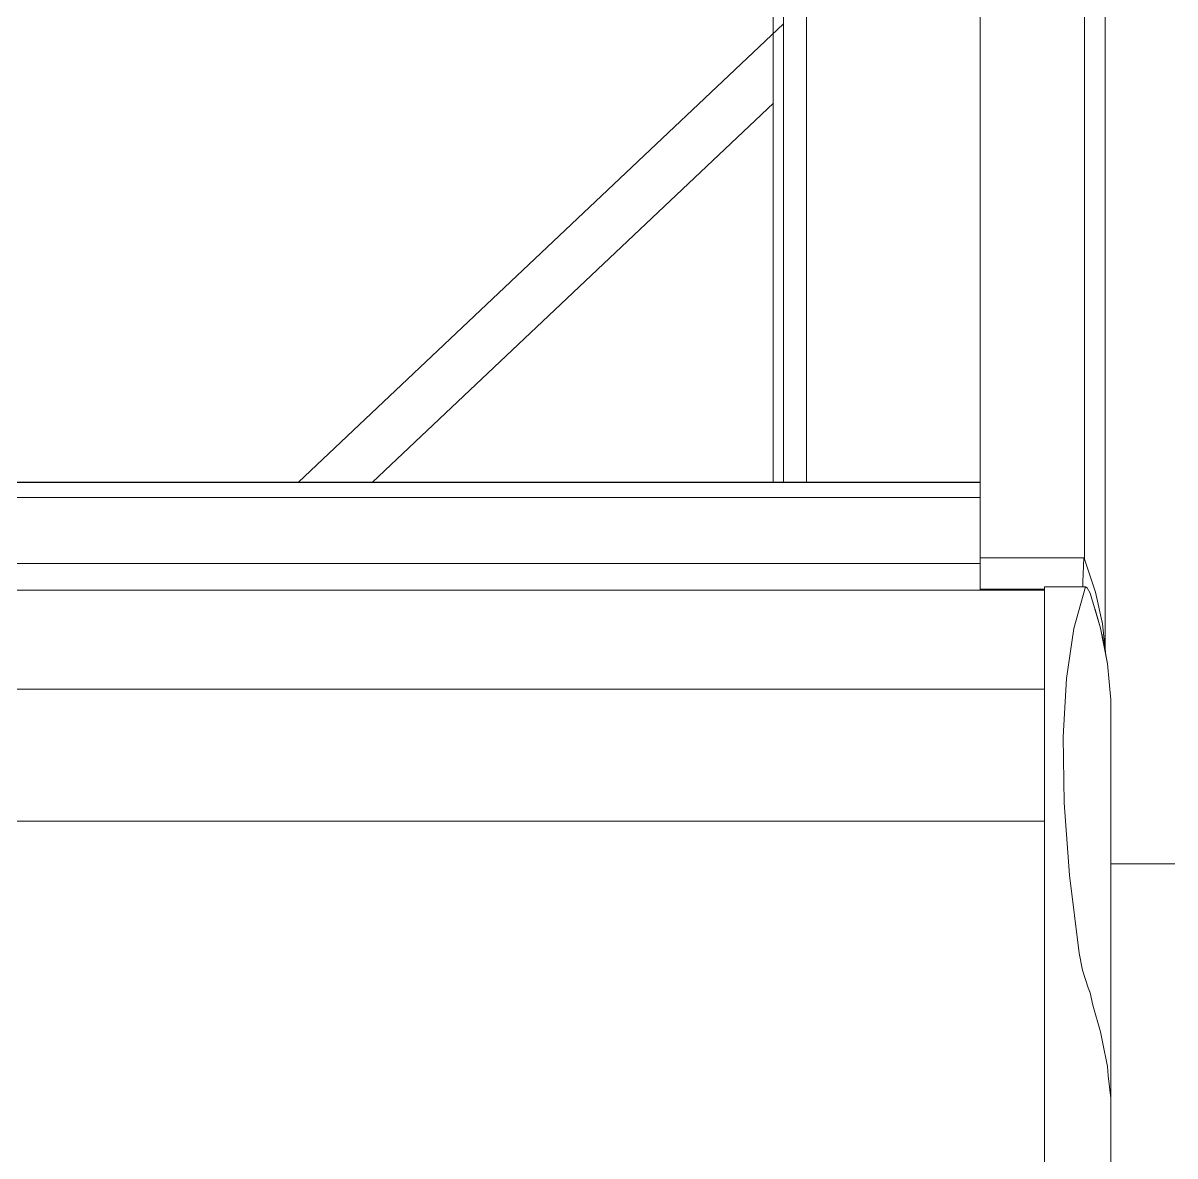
# Model space of a CAD drawing. Header units: metres. Extents: x -208 to 1512, y -277 to 123.
# Drawn here: x 16.6498 to 17.0942, y -2.9531 to -2.5162 of the extents above; entities that cross this region are included whole.
import ezdxf

# ---------------------------------------------------------------- set-up
doc = ezdxf.new("R2010")
doc.units = ezdxf.units.M
doc.header["$MEASUREMENT"] = 0
doc.linetypes.add('Wipeout_Contour', pattern=[1, 0, -1])
doc.layers.add('325 Dachfenster', color=7, linetype='Continuous')

# ---------------------------------------------------------------- blocks, each defined once
blk = doc.blocks.new('VELUX SlopeRoofBundle[16]_4')
at = {"color": 254, "linetype": 'Wipeout_Contour', "lineweight": 0, "ltscale": 138.232931}
blk.add_wipeout([(16.94325, -2.69331), (16.94375, -2.69331), (16.94375, -2.18936), (16.94325, -2.19021), (16.94325, -2.19134), (16.94335, -2.19134), (16.94335, -2.2132), (16.94325, -2.21347)], dxfattribs=at).dxf.layer = '325 Dachfenster'
at = {"color": 254, "linetype": 'Wipeout_Contour', "lineweight": 0, "ltscale": 175.679304}
blk.add_wipeout([(17.06735, -2.22338), (17.06735, -2.75824), (17.06755, -2.76012), (17.06755, -2.76014), (17.06815, -2.76329), (17.06945, -2.77719), (17.06945, -2.79316), (17.06948, -2.84047), (17.08185, -2.84047), (17.08185, -2.22338)], dxfattribs=at).dxf.layer = '325 Dachfenster'
at = {"color": 254, "linetype": 'Wipeout_Contour', "lineweight": 0, "ltscale": 68.637783}
blk.add_wipeout([(16.95205, -2.50968), (16.95205, -2.69331), (16.95395, -2.69331), (16.95395, -2.50919)], dxfattribs=at).dxf.layer = '325 Dachfenster'
at = {"color": 254, "linetype": 'Wipeout_Contour', "lineweight": 0, "ltscale": 68.684308}
blk.add_wipeout([(16.96395, -2.51562), (16.96395, -2.69331), (16.96475, -2.69331), (16.96475, -2.51591)], dxfattribs=at).dxf.layer = '325 Dachfenster'
at = {"color": 254, "linetype": 'Wipeout_Contour', "lineweight": 0, "ltscale": 69.339962}
blk.add_wipeout([(17.06949, -2.95558), (17.08185, -2.95558), (17.08185, -2.93345), (17.06949, -2.93345)], dxfattribs=at).dxf.layer = '325 Dachfenster'
at = {"color": 254, "linetype": 'Wipeout_Contour', "lineweight": 0, "ltscale": 68.521222}
blk.add_wipeout([(16.94375, -2.18936), (16.94375, -2.69331), (16.94655, -2.69331), (16.94655, -2.18823)], dxfattribs=at).dxf.layer = '325 Dachfenster'
at = {"color": 254, "linetype": 'Wipeout_Contour', "lineweight": 0, "ltscale": 68.68742}
blk.add_wipeout([(16.96475, -2.51591), (16.96475, -2.69331), (16.96555, -2.69331), (16.96555, -2.51569)], dxfattribs=at).dxf.layer = '325 Dachfenster'
at = {"color": 254, "linetype": 'Wipeout_Contour', "lineweight": 0, "ltscale": 87.069556}
blk.add_wipeout([(17.06948, -2.84047), (17.06949, -2.86684), (17.06949, -2.93345), (17.08185, -2.93345), (17.08185, -2.84047)], dxfattribs=at).dxf.layer = '325 Dachfenster'
at = {"color": 254, "linetype": 'Wipeout_Contour', "lineweight": 0, "ltscale": 69.268294}
blk.add_wipeout([(17.04385, -2.94434), (17.04385, -2.95311), (17.06948, -2.95311), (17.06947, -2.94434)], dxfattribs=at).dxf.layer = '325 Dachfenster'
at = {"color": 254, "linetype": 'Wipeout_Contour', "lineweight": 0, "ltscale": 134.722617}
blk.add_wipeout([(16.34045, -2.51658), (16.52759, -2.69331), (16.75611, -2.69331), (16.94325, -2.51658), (16.94325, -2.49183), (16.65773, -2.22217), (16.62598, -2.22217), (16.34045, -2.49183)], dxfattribs=at).dxf.layer = '325 Dachfenster'
at = {"color": 254, "linetype": 'Wipeout_Contour', "lineweight": 0, "ltscale": 171.012503}
blk.add_wipeout([(17.08185, -2.22338), (17.08185, -2.84047), (17.09423, -2.84047), (17.09425, -2.79316), (17.09425, -2.77719), (17.09555, -2.76329), (17.09615, -2.76014), (17.09615, -2.76012), (17.09635, -2.75824), (17.09635, -2.22338)], dxfattribs=at).dxf.layer = '325 Dachfenster'
at = {"color": 254, "linetype": 'Wipeout_Contour', "lineweight": 0, "ltscale": 68.682794}
blk.add_wipeout([(16.96265, -2.51046), (16.96265, -2.69331), (16.96395, -2.69331), (16.96395, -2.51562)], dxfattribs=at).dxf.layer = '325 Dachfenster'
at = {"color": 254, "linetype": 'Wipeout_Contour', "lineweight": 0, "ltscale": 86.211047}
blk.add_wipeout([(17.04385, -2.90906), (17.04385, -2.92221), (17.0685, -2.92221), (17.06815, -2.91864), (17.06624, -2.90906)], dxfattribs=at).dxf.layer = '325 Dachfenster'
at = {"color": 254, "linetype": 'Wipeout_Contour', "lineweight": 0, "ltscale": 69.388688}
blk.add_wipeout([(17.08185, -2.93345), (17.08185, -2.95558), (17.09422, -2.95558), (17.09422, -2.93345)], dxfattribs=at).dxf.layer = '325 Dachfenster'
at = {"color": 254, "linetype": 'Wipeout_Contour', "lineweight": 0, "ltscale": 67.647516}
blk.add_wipeout([(16.23985, -2.95926), (17.04385, -2.95926), (17.04385, -2.95177), (16.23985, -2.95177)], dxfattribs=at).dxf.layer = '325 Dachfenster'
at = {"color": 254, "linetype": 'Wipeout_Contour', "lineweight": 0, "ltscale": 68.654228}
blk.add_wipeout([(16.95395, -2.69331), (16.96055, -2.69331), (16.96055, -2.50919), (16.95395, -2.50919)], dxfattribs=at).dxf.layer = '325 Dachfenster'
at = {"color": 254, "linetype": 'Wipeout_Contour', "lineweight": 0, "ltscale": 68.695451}
blk.add_wipeout([(16.96555, -2.51569), (16.96555, -2.69331), (16.96755, -2.69331), (16.96755, -2.51053)], dxfattribs=at).dxf.layer = '325 Dachfenster'
at = {"color": 254, "linetype": 'Wipeout_Contour', "lineweight": 0, "ltscale": 50.857847}
blk.add_wipeout([(16.94325, -2.51658), (16.75611, -2.69331), (16.94325, -2.69331)], dxfattribs=at).dxf.layer = '325 Dachfenster'
at = {"color": 254, "linetype": 'Wipeout_Contour', "lineweight": 0, "ltscale": 86.158407}
blk.add_wipeout([(17.09423, -2.84047), (17.08185, -2.84047), (17.08185, -2.93345), (17.09422, -2.93345), (17.09422, -2.86684)], dxfattribs=at).dxf.layer = '325 Dachfenster'
at = {"color": 254, "linetype": 'Wipeout_Contour', "lineweight": 0, "ltscale": 86.27881}
blk.add_wipeout([(17.04385, -2.89492), (17.04385, -2.90906), (17.06624, -2.90906), (17.06555, -2.90528), (17.06257, -2.89492)], dxfattribs=at).dxf.layer = '325 Dachfenster'
at = {"color": 254, "linetype": 'Wipeout_Contour', "lineweight": 0, "ltscale": 68.543658}
blk.add_wipeout([(16.95205, -2.18898), (16.94965, -2.18816), (16.94965, -2.69331), (16.95205, -2.69331)], dxfattribs=at).dxf.layer = '325 Dachfenster'
at = {"color": 254, "linetype": 'Wipeout_Contour', "lineweight": 0, "ltscale": 68.672439}
blk.add_wipeout([(16.96055, -2.50919), (16.96055, -2.69331), (16.96265, -2.69331), (16.96265, -2.51046)], dxfattribs=at).dxf.layer = '325 Dachfenster'
at = {"color": 254, "linetype": 'Wipeout_Contour', "lineweight": 0, "ltscale": 68.699367}
blk.add_wipeout([(16.96755, -2.51053), (16.96755, -2.69331), (16.96935, -2.69331), (16.96935, -2.50947)], dxfattribs=at).dxf.layer = '325 Dachfenster'
at = {"color": 254, "linetype": 'Wipeout_Contour', "lineweight": 0, "ltscale": 86.856117}
blk.add_wipeout([(17.06555, -2.74963), (17.06555, -2.90528), (17.06624, -2.90906), (17.06815, -2.91864), (17.06815, -2.76329)], dxfattribs=at).dxf.layer = '325 Dachfenster'
at = {"color": 254, "linetype": 'Wipeout_Contour', "lineweight": 0, "ltscale": 86.148998}
blk.add_wipeout([(17.04385, -2.88834), (17.04385, -2.89492), (17.06257, -2.89492), (17.06145, -2.89025), (17.06069, -2.88834)], dxfattribs=at).dxf.layer = '325 Dachfenster'
at = {"color": 254, "linetype": 'Wipeout_Contour', "lineweight": 0, "ltscale": 68.532512}
blk.add_wipeout([(16.94655, -2.18823), (16.94655, -2.69331), (16.94965, -2.69331), (16.94965, -2.18816)], dxfattribs=at).dxf.layer = '325 Dachfenster'
at = {"color": 254, "linetype": 'Wipeout_Contour', "lineweight": 0, "ltscale": 68.737285}
blk.add_wipeout([(16.96935, -2.50947), (16.96935, -2.69331), (16.98695, -2.69331), (16.98695, -2.50891)], dxfattribs=at).dxf.layer = '325 Dachfenster'
at = {"color": 254, "linetype": 'Wipeout_Contour', "lineweight": 0, "ltscale": 138.767193}
blk.add_wipeout([(17.06945, -2.81162), (17.06945, -2.93084), (17.06947, -2.94434), (17.06948, -2.95311), (17.06949, -2.96046), (17.06949, -2.95834), (17.06949, -2.86684), (17.06945, -2.79316)], dxfattribs=at).dxf.layer = '325 Dachfenster'
at = {"color": 254, "linetype": 'Wipeout_Contour', "lineweight": 0, "ltscale": 69.32787}
blk.add_wipeout([(17.04385, -2.88148), (17.04385, -2.88834), (17.06069, -2.88834), (17.05861, -2.88148)], dxfattribs=at).dxf.layer = '325 Dachfenster'
at = {"color": 254, "linetype": 'Wipeout_Contour', "lineweight": 0, "ltscale": 67.609726}
blk.add_wipeout([(17.04385, -2.89407), (16.23985, -2.89407), (16.23985, -2.90814), (17.04385, -2.90814)], dxfattribs=at).dxf.layer = '325 Dachfenster'
at = {"color": 254, "linetype": 'Wipeout_Contour', "lineweight": 0, "ltscale": 68.803615}
blk.add_wipeout([(16.98695, -2.50891), (16.98695, -2.69331), (17.00315, -2.69331), (17.00315, -2.50891)], dxfattribs=at).dxf.layer = '325 Dachfenster'
at = {"color": 254, "linetype": 'Wipeout_Contour', "lineweight": 0, "ltscale": 206.703542}
blk.add_wipeout([(17.05104, -2.79154), (17.05147, -2.81692), (17.05355, -2.84478), (17.05729, -2.8749), (17.05861, -2.88148), (17.06069, -2.88834), (17.06145, -2.89025), (17.06145, -2.73614), (17.06035, -2.73398), (17.05971, -2.73369), (17.05521, -2.74968), (17.05232, -2.76905)], dxfattribs=at).dxf.layer = '325 Dachfenster'
at = {"color": 254, "linetype": 'Wipeout_Contour', "lineweight": 0, "ltscale": 67.602704}
blk.add_wipeout([(16.23985, -2.89407), (17.04385, -2.89407), (17.04385, -2.88799), (16.23985, -2.88799)], dxfattribs=at).dxf.layer = '325 Dachfenster'
at = {"color": 254, "linetype": 'Wipeout_Contour', "lineweight": 0, "ltscale": 69.261805}
blk.add_wipeout([(17.04385, -2.93402), (17.04385, -2.94434), (17.06947, -2.94434), (17.06946, -2.93402)], dxfattribs=at).dxf.layer = '325 Dachfenster'
at = {"color": 254, "linetype": 'Wipeout_Contour', "lineweight": 0, "ltscale": 85.632537}
blk.add_wipeout([(17.00315, -2.69331), (17.01905, -2.69331), (17.01905, -2.63963), (17.01905, -2.50942), (17.00315, -2.50891)], dxfattribs=at).dxf.layer = '325 Dachfenster'
at = {"color": 254, "linetype": 'Wipeout_Contour', "lineweight": 0, "ltscale": 86.81551}
blk.add_wipeout([(17.06145, -2.73614), (17.06145, -2.89025), (17.06257, -2.89492), (17.06555, -2.90528), (17.06555, -2.74963)], dxfattribs=at).dxf.layer = '325 Dachfenster'
at = {"color": 254, "linetype": 'Wipeout_Contour', "lineweight": 0, "ltscale": 69.361722}
blk.add_wipeout([(17.04385, -2.74968), (17.04385, -2.76905), (17.05232, -2.76905), (17.05521, -2.74968)], dxfattribs=at).dxf.layer = '325 Dachfenster'
at = {"color": 254, "linetype": 'Wipeout_Contour', "lineweight": 0, "ltscale": 69.456244}
blk.add_wipeout([(17.04385, -2.84478), (17.04385, -2.8749), (17.05729, -2.8749), (17.05355, -2.84478)], dxfattribs=at).dxf.layer = '325 Dachfenster'
at = {"color": 254, "linetype": 'Wipeout_Contour', "lineweight": 0, "ltscale": 86.158374}
blk.add_wipeout([(17.04385, -2.92221), (17.04385, -2.93402), (17.06946, -2.93402), (17.06945, -2.93084), (17.0685, -2.92221)], dxfattribs=at).dxf.layer = '325 Dachfenster'
at = {"color": 254, "linetype": 'Wipeout_Contour', "lineweight": 0, "ltscale": 67.641852}
blk.add_wipeout([(17.04385, -2.94307), (16.23985, -2.94307), (16.23985, -2.95177), (17.04385, -2.95177)], dxfattribs=at).dxf.layer = '325 Dachfenster'
at = {"color": 254, "linetype": 'Wipeout_Contour', "lineweight": 0, "ltscale": 69.386803}
blk.add_wipeout([(17.05971, -2.73369), (17.04385, -2.73369), (17.04385, -2.74968), (17.05521, -2.74968)], dxfattribs=at).dxf.layer = '325 Dachfenster'
at = {"color": 254, "linetype": 'Wipeout_Contour', "lineweight": 0, "ltscale": 69.251229}
blk.add_wipeout([(17.06625, -2.74788), (17.06625, -2.75331), (17.06755, -2.76014), (17.06755, -2.76012)], dxfattribs=at).dxf.layer = '325 Dachfenster'
at = {"color": 254, "linetype": 'Wipeout_Contour', "lineweight": 0, "ltscale": 86.872581}
blk.add_wipeout([(17.06815, -2.76329), (17.06815, -2.91864), (17.0685, -2.92221), (17.06945, -2.93084), (17.06945, -2.77719)], dxfattribs=at).dxf.layer = '325 Dachfenster'
at = {"color": 254, "linetype": 'Wipeout_Contour', "lineweight": 0, "ltscale": 69.26903}
blk.add_wipeout([(17.04385, -2.76905), (17.04385, -2.79154), (17.05104, -2.79154), (17.05232, -2.76905)], dxfattribs=at).dxf.layer = '325 Dachfenster'
at = {"color": 254, "linetype": 'Wipeout_Contour', "lineweight": 0, "ltscale": 69.285984}
blk.add_wipeout([(17.04385, -2.8749), (17.04385, -2.88148), (17.05861, -2.88148), (17.05729, -2.8749)], dxfattribs=at).dxf.layer = '325 Dachfenster'
at = {"color": 254, "linetype": 'Wipeout_Contour', "lineweight": 0, "ltscale": 67.635245}
blk.add_wipeout([(17.04385, -2.93282), (16.23985, -2.93282), (16.23985, -2.94307), (17.04385, -2.94307)], dxfattribs=at).dxf.layer = '325 Dachfenster'
at = {"layer": '325 Dachfenster', "linetype": 'Continuous', "lineweight": 0, "flags": 128}
for points in [[(17.06945, -2.77853), (17.06945, -2.79316)], [(17.06945, -2.79316), (17.06949, -2.86684)], [(17.09423, -2.84047), (17.08185, -2.84047), (17.06948, -2.84047)], [(17.06949, -2.86684), (17.06949, -2.95834)]]:
    blk.add_lwpolyline(points, dxfattribs=at)
at = {"color": 254, "linetype": 'Wipeout_Contour', "lineweight": 0, "ltscale": 103.771537}
blk.add_wipeout([(17.05902, -2.72249), (17.05865, -2.73166), (17.05865, -2.73369), (17.05955, -2.73369), (17.05955, -2.72376), (17.0591, -2.72258)], dxfattribs=at).dxf.layer = '325 Dachfenster'
at = {"color": 254, "linetype": 'Wipeout_Contour', "lineweight": 0, "ltscale": 69.027692}
blk.add_wipeout([(17.01905, -2.73461), (17.01905, -2.7349), (17.04385, -2.7349), (17.04385, -2.73461)], dxfattribs=at).dxf.layer = '325 Dachfenster'
at = {"color": 254, "linetype": 'Wipeout_Contour', "lineweight": 0, "ltscale": 67.515857}
blk.add_wipeout([(16.23985, -2.75102), (16.23985, -2.77223), (17.04385, -2.77223), (17.04385, -2.75102)], dxfattribs=at).dxf.layer = '325 Dachfenster'
at = {"color": 254, "linetype": 'Wipeout_Contour', "lineweight": 0, "ltscale": 69.191186}
blk.add_wipeout([(17.04385, -2.79154), (17.04385, -2.81692), (17.05147, -2.81692), (17.05104, -2.79154)], dxfattribs=at).dxf.layer = '325 Dachfenster'
at = {"color": 254, "linetype": 'Wipeout_Contour', "lineweight": 0, "ltscale": 67.598412}
blk.add_wipeout([(16.23985, -2.88799), (17.04385, -2.88799), (17.04385, -2.88155), (16.23985, -2.88155)], dxfattribs=at).dxf.layer = '325 Dachfenster'
at = {"color": 254, "linetype": 'Wipeout_Contour', "lineweight": 0, "ltscale": 67.627599}
blk.add_wipeout([(17.04385, -2.92108), (16.23985, -2.92108), (16.23985, -2.93282), (17.04385, -2.93282)], dxfattribs=at).dxf.layer = '325 Dachfenster'
at = {"color": 254, "linetype": 'Wipeout_Contour', "lineweight": 0, "ltscale": 103.391322}
blk.add_wipeout([(17.01905, -2.73166), (17.01905, -2.73461), (17.04385, -2.73461), (17.04385, -2.73369), (17.05865, -2.73369), (17.05865, -2.73166)], dxfattribs=at).dxf.layer = '325 Dachfenster'
at = {"color": 254, "linetype": 'Wipeout_Contour', "lineweight": 0, "ltscale": 67.522914}
blk.add_wipeout([(16.23985, -2.77223), (16.23985, -2.77308), (17.04385, -2.77308), (17.04385, -2.77223)], dxfattribs=at).dxf.layer = '325 Dachfenster'
at = {"color": 254, "linetype": 'Wipeout_Contour', "lineweight": 0, "ltscale": 69.368469}
blk.add_wipeout([(17.05147, -2.81692), (17.04385, -2.81692), (17.04385, -2.84478), (17.05355, -2.84478)], dxfattribs=at).dxf.layer = '325 Dachfenster'
at = {"color": 254, "linetype": 'Wipeout_Contour', "lineweight": 0, "ltscale": 67.619048}
blk.add_wipeout([(17.04385, -2.90814), (16.23985, -2.90814), (16.23985, -2.92108), (17.04385, -2.92108)], dxfattribs=at).dxf.layer = '325 Dachfenster'
at = {"color": 254, "linetype": 'Wipeout_Contour', "lineweight": 0, "ltscale": 69.061613}
blk.add_wipeout([(17.01905, -2.72249), (17.01905, -2.73166), (17.05865, -2.73166), (17.05902, -2.72249)], dxfattribs=at).dxf.layer = '325 Dachfenster'
at = {"color": 254, "linetype": 'Wipeout_Contour', "lineweight": 0, "ltscale": 67.503568}
blk.add_wipeout([(16.23985, -2.7349), (16.23985, -2.75102), (17.04385, -2.75102), (17.04385, -2.7349)], dxfattribs=at).dxf.layer = '325 Dachfenster'
at = {"color": 254, "linetype": 'Wipeout_Contour', "lineweight": 0, "ltscale": 67.564624}
blk.add_wipeout([(17.04385, -2.82399), (16.23985, -2.82399), (16.23985, -2.8457), (17.04385, -2.8457)], dxfattribs=at).dxf.layer = '325 Dachfenster'
at = {"color": 254, "linetype": 'Wipeout_Contour', "lineweight": 0, "ltscale": 121.80057}
blk.add_wipeout([(17.06355, -2.73571), (17.05955, -2.72376), (17.05955, -2.73369), (17.05971, -2.73369), (17.06035, -2.73398), (17.06145, -2.73614), (17.06355, -2.74305)], dxfattribs=at).dxf.layer = '325 Dachfenster'
at = {"color": 254, "linetype": 'Wipeout_Contour', "lineweight": 0, "ltscale": 67.493973}
blk.add_wipeout([(16.26465, -2.73042), (17.01905, -2.73042), (17.01905, -2.72811), (16.26465, -2.72811)], dxfattribs=at).dxf.layer = '325 Dachfenster'
at = {"color": 254, "linetype": 'Wipeout_Contour', "lineweight": 0, "ltscale": 67.54782}
blk.add_wipeout([(17.04385, -2.79656), (16.23985, -2.79656), (16.23985, -2.82293), (17.04385, -2.82293)], dxfattribs=at).dxf.layer = '325 Dachfenster'
at = {"color": 254, "linetype": 'Wipeout_Contour', "lineweight": 0, "ltscale": 67.58215}
blk.add_wipeout([(16.23985, -2.8457), (16.23985, -2.87547), (17.04385, -2.87547), (17.04385, -2.8457)], dxfattribs=at).dxf.layer = '325 Dachfenster'
at = {"color": 254, "linetype": 'Wipeout_Contour', "lineweight": 0, "ltscale": 68.89324}
blk.add_wipeout([(17.02075, -2.15061), (17.02075, -2.72249), (17.05755, -2.72249), (17.05755, -2.15061)], dxfattribs=at).dxf.layer = '325 Dachfenster'
at = {"color": 254, "linetype": 'Wipeout_Contour', "lineweight": 0, "ltscale": 67.492585}
blk.add_wipeout([(16.26465, -2.72616), (16.26465, -2.72811), (17.01905, -2.72811), (17.01905, -2.72616)], dxfattribs=at).dxf.layer = '325 Dachfenster'
at = {"color": 254, "linetype": 'Wipeout_Contour', "lineweight": 0, "ltscale": 67.495625}
blk.add_wipeout([(16.26465, -2.73042), (16.26465, -2.73318), (17.01905, -2.73318), (17.01905, -2.73042)], dxfattribs=at).dxf.layer = '325 Dachfenster'
at = {"color": 254, "linetype": 'Wipeout_Contour', "lineweight": 0, "ltscale": 86.273761}
blk.add_wipeout([(17.06355, -2.73571), (17.06355, -2.74305), (17.06555, -2.74963), (17.06625, -2.75331), (17.06625, -2.74788)], dxfattribs=at).dxf.layer = '325 Dachfenster'
at = {"color": 254, "linetype": 'Wipeout_Contour', "lineweight": 0, "ltscale": 67.531193}
blk.add_wipeout([(16.23985, -2.77308), (16.23985, -2.79656), (17.04385, -2.79656), (17.04385, -2.77308)], dxfattribs=at).dxf.layer = '325 Dachfenster'
at = {"color": 254, "linetype": 'Wipeout_Contour', "lineweight": 0, "ltscale": 67.556764}
blk.add_wipeout([(16.23985, -2.82321), (16.23985, -2.82378), (17.04385, -2.82378), (17.04385, -2.82321)], dxfattribs=at).dxf.layer = '325 Dachfenster'
at = {"color": 254, "linetype": 'Wipeout_Contour', "lineweight": 0, "ltscale": 67.594121}
blk.add_wipeout([(17.04385, -2.87547), (16.23985, -2.87547), (16.23985, -2.88155), (17.04385, -2.88155)], dxfattribs=at).dxf.layer = '325 Dachfenster'
at = {"layer": '325 Dachfenster', "linetype": 'Continuous', "lineweight": 0, "flags": 128}
blk.add_lwpolyline([(16.23985, -2.77308), (17.04385, -2.77308)], dxfattribs=at)
at = {"color": 254, "linetype": 'Wipeout_Contour', "lineweight": 0, "ltscale": 68.817174}
blk.add_wipeout([(17.02075, -2.15061), (17.01905, -2.15186), (17.01905, -2.72249), (17.02075, -2.72249)], dxfattribs=at).dxf.layer = '325 Dachfenster'
at = {"color": 254, "linetype": 'Wipeout_Contour', "lineweight": 0, "ltscale": 86.784065}
blk.add_wipeout([(17.05935, -2.15157), (17.05935, -2.72323), (17.05955, -2.72376), (17.06335, -2.73511), (17.06335, -2.16352)], dxfattribs=at).dxf.layer = '325 Dachfenster'
at = {"color": 254, "linetype": 'Wipeout_Contour', "lineweight": 0, "ltscale": 67.497071}
blk.add_wipeout([(16.26465, -2.73318), (16.26465, -2.7349), (17.01905, -2.7349), (17.01905, -2.73318)], dxfattribs=at).dxf.layer = '325 Dachfenster'
at = {"color": 254, "linetype": 'Wipeout_Contour', "lineweight": 0, "ltscale": 67.557022}
blk.add_wipeout([(17.04385, -2.82378), (16.23985, -2.82378), (16.23985, -2.82399), (17.04385, -2.82399)], dxfattribs=at).dxf.layer = '325 Dachfenster'
at = {"layer": '325 Dachfenster', "linetype": 'Continuous', "lineweight": 0, "flags": 128}
for points in [[(16.23985, -2.7349), (17.04385, -2.7349)], [(17.01905, -2.7349), (17.01905, -2.73461)], [(17.01905, -2.73461), (17.04385, -2.73461)], [(17.05971, -2.73369), (17.04385, -2.73369)], [(17.05971, -2.73369), (17.06035, -2.73398)]]:
    blk.add_lwpolyline(points, dxfattribs=at)
at = {"color": 254, "linetype": 'Wipeout_Contour', "lineweight": 0, "ltscale": 103.027402}
blk.add_wipeout([(17.05755, -2.72249), (17.05902, -2.72249), (17.0591, -2.72258), (17.05935, -2.72323), (17.05935, -2.15157), (17.05755, -2.15061)], dxfattribs=at).dxf.layer = '325 Dachfenster'
at = {"color": 254, "linetype": 'Wipeout_Contour', "lineweight": 0, "ltscale": 86.786604}
blk.add_wipeout([(17.06335, -2.16352), (17.06335, -2.73511), (17.06355, -2.73571), (17.06605, -2.74698), (17.06605, -2.17569)], dxfattribs=at).dxf.layer = '325 Dachfenster'
at = {"color": 254, "linetype": 'Wipeout_Contour', "lineweight": 0, "ltscale": 67.475011}
blk.add_wipeout([(17.01905, -2.69918), (16.26465, -2.69918), (16.26465, -2.7007), (17.01905, -2.7007)], dxfattribs=at).dxf.layer = '325 Dachfenster'
at = {"color": 254, "linetype": 'Wipeout_Contour', "lineweight": 0, "ltscale": 67.483136}
blk.add_wipeout([(16.26465, -2.71427), (17.01905, -2.71427), (17.01905, -2.71077), (16.26465, -2.71077)], dxfattribs=at).dxf.layer = '325 Dachfenster'
at = {"color": 254, "linetype": 'Wipeout_Contour', "lineweight": 0, "ltscale": 67.491454}
blk.add_wipeout([(16.26465, -2.72616), (17.01905, -2.72616), (17.01905, -2.72464), (16.26465, -2.72464)], dxfattribs=at).dxf.layer = '325 Dachfenster'
at = {"color": 254, "linetype": 'Wipeout_Contour', "lineweight": 0, "ltscale": 67.556476}
blk.add_wipeout([(16.23985, -2.82293), (16.23985, -2.82321), (17.04385, -2.82321), (17.04385, -2.82293)], dxfattribs=at).dxf.layer = '325 Dachfenster'
at = {"layer": '325 Dachfenster', "linetype": 'Continuous', "lineweight": 0, "flags": 128}
for points in [[(17.05935, -2.15157), (17.05935, -2.72323)], [(17.05902, -2.72249), (17.05865, -2.73166), (17.05865, -2.73369)], [(17.05902, -2.72249), (17.0591, -2.72258)], [(17.04385, -2.96046), (17.04385, -2.95311), (17.04385, -2.94434), (17.04385, -2.93402), (17.04385, -2.92221), (17.04385, -2.90906), (17.04385, -2.89492), (17.04385, -2.88834), (17.04385, -2.88148), (17.04385, -2.8749), (17.04385, -2.84478), (17.04385, -2.81692), (17.04385, -2.79154), (17.04385, -2.76905), (17.04385, -2.74968), (17.04385, -2.73369)], [(16.23985, -2.82399), (17.04385, -2.82399)]]:
    blk.add_lwpolyline(points, dxfattribs=at)
at = {"color": 254, "linetype": 'Wipeout_Contour', "lineweight": 0, "ltscale": 86.728176}
blk.add_wipeout([(17.06605, -2.17569), (17.06605, -2.74698), (17.06625, -2.74788), (17.06735, -2.75824), (17.06735, -2.18793)], dxfattribs=at).dxf.layer = '325 Dachfenster'
at = {"color": 254, "linetype": 'Wipeout_Contour', "lineweight": 0, "ltscale": 67.472719}
blk.add_wipeout([(16.26465, -2.69344), (16.26465, -2.69918), (17.01905, -2.69918), (17.01905, -2.69344)], dxfattribs=at).dxf.layer = '325 Dachfenster'
at = {"color": 254, "linetype": 'Wipeout_Contour', "lineweight": 0, "ltscale": 67.477507}
blk.add_wipeout([(16.26465, -2.70265), (16.26465, -2.70497), (17.01905, -2.70497), (17.01905, -2.70265)], dxfattribs=at).dxf.layer = '325 Dachfenster'
at = {"color": 254, "linetype": 'Wipeout_Contour', "lineweight": 0, "ltscale": 67.481019}
blk.add_wipeout([(16.26465, -2.70772), (16.26465, -2.71077), (17.01905, -2.71077), (17.01905, -2.70772)], dxfattribs=at).dxf.layer = '325 Dachfenster'
at = {"color": 254, "linetype": 'Wipeout_Contour', "lineweight": 0, "ltscale": 67.48547}
blk.add_wipeout([(16.26465, -2.71799), (17.01905, -2.71799), (17.01905, -2.71427), (16.26465, -2.71427)], dxfattribs=at).dxf.layer = '325 Dachfenster'
at = {"layer": '325 Dachfenster', "linetype": 'Continuous', "lineweight": 0, "flags": 128}
for points in [[(17.06735, -2.18793), (17.06735, -2.75824)], [(17.0591, -2.72258), (17.05955, -2.72376), (17.06355, -2.73571), (17.06625, -2.74788), (17.06755, -2.76012)], [(17.06949, -2.96046), (17.06948, -2.95311), (17.06947, -2.94434), (17.06946, -2.93402), (17.06945, -2.93084), (17.0685, -2.92221), (17.06815, -2.91864), (17.06624, -2.90906), (17.06555, -2.90528), (17.06257, -2.89492), (17.06145, -2.89025), (17.06069, -2.88834), (17.05861, -2.88148), (17.05729, -2.8749), (17.05355, -2.84478), (17.05147, -2.81692), (17.05104, -2.79154), (17.05232, -2.76905), (17.05521, -2.74968), (17.05971, -2.73369)], [(17.06035, -2.73398), (17.06145, -2.73614), (17.06555, -2.74963), (17.06815, -2.76329), (17.06945, -2.77719), (17.06945, -2.77853)], [(17.06755, -2.76014), (17.06755, -2.76012)]]:
    blk.add_lwpolyline(points, dxfattribs=at)
at = {"color": 254, "linetype": 'Wipeout_Contour', "lineweight": 0, "ltscale": 67.470783}
blk.add_wipeout([(16.26465, -2.69344), (17.01905, -2.69344), (17.01905, -2.69331), (16.26465, -2.69331)], dxfattribs=at).dxf.layer = '325 Dachfenster'
at = {"color": 254, "linetype": 'Wipeout_Contour', "lineweight": 0, "ltscale": 67.476131}
blk.add_wipeout([(17.01905, -2.7007), (16.26465, -2.7007), (16.26465, -2.70265), (17.01905, -2.70265)], dxfattribs=at).dxf.layer = '325 Dachfenster'
at = {"color": 254, "linetype": 'Wipeout_Contour', "lineweight": 0, "ltscale": 67.479144}
blk.add_wipeout([(16.26465, -2.70772), (17.01905, -2.70772), (17.01905, -2.70497), (16.26465, -2.70497)], dxfattribs=at).dxf.layer = '325 Dachfenster'
at = {"color": 254, "linetype": 'Wipeout_Contour', "lineweight": 0, "ltscale": 67.487931}
blk.add_wipeout([(16.26465, -2.71799), (16.26465, -2.72187), (17.01905, -2.72187), (17.01905, -2.71799)], dxfattribs=at).dxf.layer = '325 Dachfenster'
at = {"layer": '325 Dachfenster', "linetype": 'Continuous', "lineweight": 0, "flags": 128}
for points in [[(16.95205, -2.176), (16.95205, -2.50968), (16.95205, -2.69331)], [(16.94325, -2.21347), (16.94325, -2.69331)], [(16.93915, -2.25435), (16.93915, -2.69331)], [(16.75611, -2.69331), (16.94325, -2.51658)], [(16.78456, -2.69331), (16.93929, -2.54719)], [(17.01905, -2.69331), (16.26465, -2.69331)], [(17.01905, -2.69918), (16.26465, -2.69918)]]:
    blk.add_lwpolyline(points, dxfattribs=at)
at = {"color": 254, "linetype": 'Wipeout_Contour', "lineweight": 0, "ltscale": 67.489698}
blk.add_wipeout([(16.26465, -2.72245), (16.26465, -2.72295), (17.01905, -2.72295), (17.01905, -2.72245)], dxfattribs=at).dxf.layer = '325 Dachfenster'
at = {"color": 254, "linetype": 'Wipeout_Contour', "lineweight": 0, "ltscale": 67.490651}
blk.add_wipeout([(16.26465, -2.7237), (16.26465, -2.72464), (17.01905, -2.72464), (17.01905, -2.7237)], dxfattribs=at).dxf.layer = '325 Dachfenster'
at = {"color": 254, "linetype": 'Wipeout_Contour', "lineweight": 0, "ltscale": 67.490231}
blk.add_wipeout([(16.26465, -2.7237), (17.01905, -2.7237), (17.01905, -2.72336), (16.26465, -2.72336)], dxfattribs=at).dxf.layer = '325 Dachfenster'
at = {"color": 254, "linetype": 'Wipeout_Contour', "lineweight": 0, "ltscale": 67.489991}
blk.add_wipeout([(16.26465, -2.72336), (17.01905, -2.72336), (17.01905, -2.72295), (16.26465, -2.72295)], dxfattribs=at).dxf.layer = '325 Dachfenster'
at = {"color": 254, "linetype": 'Wipeout_Contour', "lineweight": 0, "ltscale": 67.489436}
blk.add_wipeout([(16.26465, -2.72238), (17.01905, -2.72238), (17.01905, -2.72222), (16.26465, -2.72222)], dxfattribs=at).dxf.layer = '325 Dachfenster'
at = {"color": 254, "linetype": 'Wipeout_Contour', "lineweight": 0, "ltscale": 67.489509}
blk.add_wipeout([(17.01905, -2.72238), (16.26465, -2.72238), (16.26465, -2.72245), (17.01905, -2.72245)], dxfattribs=at).dxf.layer = '325 Dachfenster'
at = {"layer": '325 Dachfenster', "linetype": 'Continuous', "lineweight": 0, "flags": 128}
blk.add_lwpolyline([(17.01905, -2.72464), (16.26465, -2.72464)], dxfattribs=at)
at = {"color": 254, "linetype": 'Wipeout_Contour', "lineweight": 0, "ltscale": 67.48927}
blk.add_wipeout([(16.26465, -2.72187), (16.26465, -2.72222), (17.01905, -2.72222), (17.01905, -2.72187)], dxfattribs=at).dxf.layer = '325 Dachfenster'
at = {"layer": '325 Dachfenster', "linetype": 'Continuous', "lineweight": 0, "flags": 128}
for points in [[(17.01905, -2.15186), (17.01905, -2.72249)], [(17.01905, -2.73461), (17.01905, -2.73166), (17.01905, -2.72249)], [(17.05902, -2.72249), (17.01905, -2.72249)]]:
    blk.add_lwpolyline(points, dxfattribs=at)
blk = doc.blocks.new('Dachfläche_32_4', base_point=(17.97185, -2.19932))
at = {"layer": '325 Dachfenster', "linetype": 'Continuous', "lineweight": 0}
blk.add_blockref('VELUX SlopeRoofBundle[16]_4', (0, 0), dxfattribs=at)

msp = doc.modelspace()

# ---------------------------------------------------------------- block references
at = {"layer": '325 Dachfenster', "color": 7, "linetype": 'Continuous', "lineweight": 13, "true_color": 0xf4f4f4}
msp.add_blockref('Dachfläche_32_4', (17.97185, -2.19932), dxfattribs=at)

doc.saveas('drawing.dxf')
